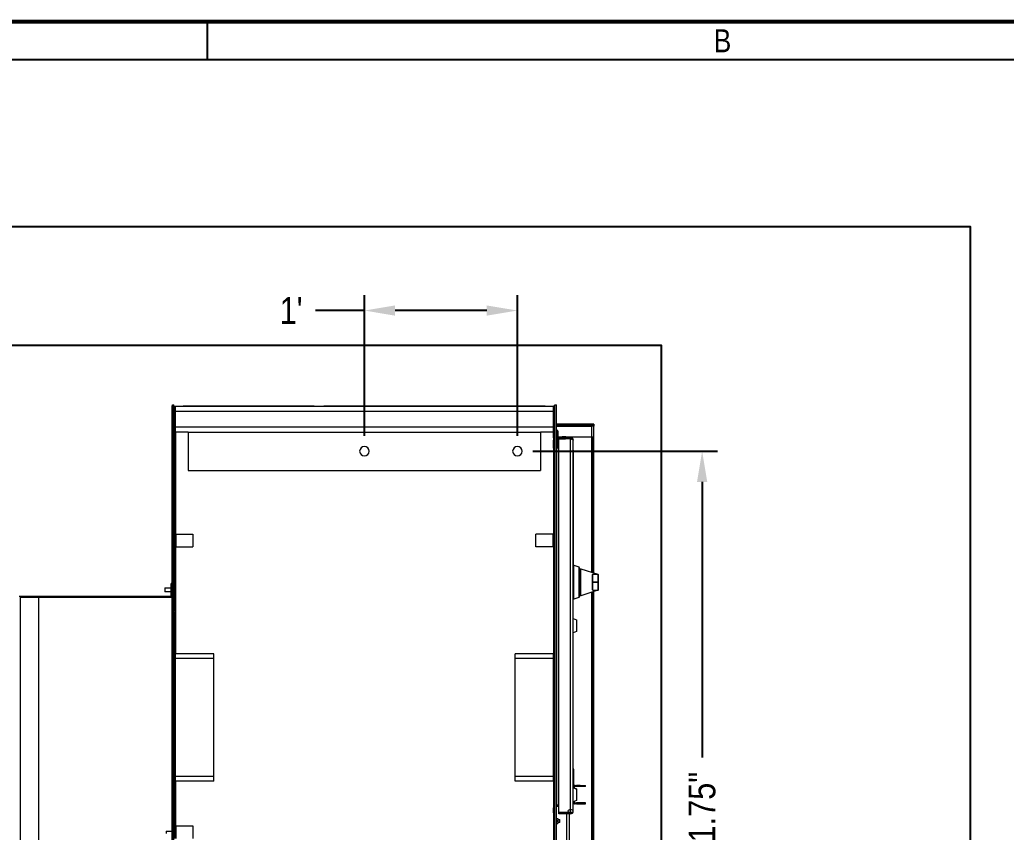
# Model space of a CAD drawing. Extents: x 1.3 to 36.8, y 1.2 to 24.4.
# Drawn here: x 4.393 to 7.617, y 21.764 to 24.418 of the extents above; entities that cross this region are included whole.
import ezdxf

# ---------------------------------------------------------------- set-up
doc = ezdxf.new("R2010")
doc.units = 0
doc.header["$LTSCALE"] = 96
doc.header["$MEASUREMENT"] = 0
doc.linetypes.add('DOT', pattern=[0.25, 0, -0.25])
doc.layers.add('BORDER', color=7, linetype='Continuous')
doc.layers.add('E - Equipment New', color=7, linetype='Continuous')
doc.layers.add('NO PLOT - GRID', color=255, linetype='DOT', plot=False)
doc.layers.add('Non Printing', color=253, linetype='Continuous', plot=False)
doc.styles.add('Borrego', font='ARIALN.TTF')
doc.styles.add('Borrego 16TH', font='ARIALN.TTF', dxfattribs={"height": 0.0875})
doc.dimstyles.new('Borrego', dxfattribs={"dimtxt": 0.075, "dimasz": 0.1, "dimexe": 0.05, "dimexo": 0.05, "dimgap": 0.05, "dimtad": 0, "dimdec": 0, "dimzin": 0, "dimdsep": 46, "dimlunit": 3, "dimtxsty": 'Borrego', "dimcen": 0.05, "dimadec": 1, "dimazin": 0, "dimtfac": 1, "dimtdec": 0, "dimtofl": 0, "dimtmove": 0, "dimatfit": 3, "dimfxl": 1, "dimtolj": 1, "dimtzin": 0, "dimarcsym": 0})

# ---------------------------------------------------------------- blocks, each defined once
blk = doc.blocks.new('*D43')
at = {"layer": 'Defpoints', "color": 0}
for p in [(6.0193, 23.0088), (6.0193, 20.5193), (6.6229, 20.5193)]:
    blk.add_point(p, dxfattribs=at)
at = {"layer": 'E - Equipment New', "color": 0, "lineweight": -2}
for p, q in [((6.0693, 23.0088), (6.6729, 23.0088)), ((6.6229, 22.9088), (6.6229, 22.0085)), ((6.6229, 20.6193), (6.6229, 21.5196)), ((6.0693, 20.5193), (6.6729, 20.5193))]:
    blk.add_line(p, q, dxfattribs=at)
at = {"layer": 'E - Equipment New', "color": 0}
for points in [[(6.6062, 22.9088), (6.6396, 22.9088), (6.6229, 23.0088)], [(6.6062, 20.6193), (6.6396, 20.6193), (6.6229, 20.5193)]]:
    blk.add_solid(points, dxfattribs=at)
at = {"layer": 'E - Equipment New', "color": 0, "lineweight": 9, "insert": (6.6229, 21.7641), "char_height": 0.0875, "attachment_point": 5, "rotation": 90, "style": 'Borrego'}
blk.add_mtext('\\A1;4\'-11.75"', dxfattribs=at)
blk = doc.blocks.new('*D44')
at = {"layer": 'Defpoints', "color": 0}
for p in [(5.5193, 23.4684), (5.5193, 23.0088), (6.0193, 23.0088)]:
    blk.add_point(p, dxfattribs=at)
at = {"layer": 'E - Equipment New', "color": 0, "lineweight": -2}
for p, q in [((5.5193, 23.0588), (5.5193, 23.5184)), ((6.0193, 23.0588), (6.0193, 23.5184)), ((5.5193, 23.4684), (5.3595, 23.4684)), ((5.9193, 23.4684), (5.6193, 23.4684))]:
    blk.add_line(p, q, dxfattribs=at)
at = {"layer": 'E - Equipment New', "color": 0}
for points in [[(5.6193, 23.485), (5.6193, 23.4517), (5.5193, 23.4684)], [(5.9193, 23.485), (5.9193, 23.4517), (6.0193, 23.4684)]]:
    blk.add_solid(points, dxfattribs=at)
at = {"layer": 'E - Equipment New', "color": 0, "lineweight": 9, "insert": (5.2798, 23.4684), "char_height": 0.0875, "attachment_point": 5, "style": 'Borrego'}
blk.add_mtext("\\A1;1'", dxfattribs=at)
blk = doc.blocks.new('Border 24 x 36')
blk.add_line((3.8625, 23.5), (3.8625, 23.625))
at = {"layer": 'BORDER'}
blk.add_line((34.125, 23.5), (0.5, 23.5), dxfattribs=at)
at = {"layer": 'BORDER', "const_width": 0.0125}
blk.add_lwpolyline([(0.375, 0.375), (35.625, 0.375), (35.625, 23.625), (0.375, 23.625)], close=True, dxfattribs=at)
at = {"layer": 'BORDER', "insert": (5.5456, 23.5625), "char_height": 0.075, "width": 0.18967, "attachment_point": 5, "style": 'Borrego 16TH'}
blk.add_mtext('B', dxfattribs=at)

msp = doc.modelspace()

# ---------------------------------------------------------------- linework, layer by layer
msp.add_lwpolyline([(2.29357, 23.35482), (6.48929, 23.35482), (6.48929, 20.17329), (2.29357, 20.17329)], close=True)
at = {"layer": 'E - Equipment New', "color": 254, "linetype": 'Continuous', "lineweight": 15}
for p, q in [((4.89143, 23.15676), (4.89226, 23.15676)), ((4.89143, 20.37134), (4.89143, 23.15676)), ((4.89226, 20.36822), (4.89226, 23.15988)), ((4.89226, 23.15988), (4.89664, 23.15988)), ((4.89664, 20.36822), (4.89664, 23.15988)), ((4.89664, 23.15551), (4.90018, 23.15551)), ((4.90018, 23.15551), (4.90018, 23.13176)), ((4.90018, 23.15551), (4.90456, 23.15551)), ((6.13685, 23.15468), (4.90185, 23.15468)), ((4.90185, 23.13884), (4.90185, 23.15468)), ((4.90456, 23.15551), (4.92487, 23.15551)), ((4.90456, 23.15551), (4.90456, 23.15468)), ((5.35497, 23.15551), (4.92706, 23.15551)), ((6.11018, 23.15551), (6.11018, 23.15468)), ((6.11237, 23.15551), (6.13268, 23.15551)), ((6.11237, 23.15551), (6.11237, 23.15468)), ((6.13268, 23.15551), (6.13706, 23.15551)), ((6.13268, 23.15468), (6.13268, 23.15551)), ((6.13685, 23.13884), (6.13685, 23.15468)), ((6.13831, 23.15551), (6.13706, 23.15551)), ((6.13706, 23.05253), (6.13706, 23.15551)), ((6.13831, 23.15551), (6.14206, 23.15551)), ((6.13831, 22.73801), (6.13831, 23.15551)), ((6.14206, 20.36822), (6.14206, 23.15988)), ((6.14206, 23.15988), (6.14643, 23.15988)), ((6.14643, 20.36822), (6.14643, 23.15988)), ((4.90018, 23.13176), (4.89664, 23.13176)), ((4.90018, 23.13176), (4.90122, 23.13176)), ((4.90018, 23.13176), (4.90018, 22.73801)), ((4.90122, 23.13176), (4.90185, 23.13176)), ((4.90122, 22.73801), (4.90122, 23.13176)), ((6.13685, 23.13884), (4.90185, 23.13884)), ((4.90185, 23.08718), (4.90185, 23.13884)), ((6.13685, 23.08718), (6.13685, 23.13884)), ((6.13685, 23.08718), (4.90185, 23.08718)), ((4.90185, 23.07134), (4.90185, 23.08718)), ((6.13685, 23.07134), (6.13685, 23.08718)), ((6.26859, 23.09738), (6.14643, 23.09738)), ((6.26859, 23.09426), (6.14643, 23.09426)), ((6.14643, 23.09113), (6.26234, 23.09113)), ((6.26234, 23.05572), (6.26234, 23.09113)), ((6.26859, 23.09113), (6.26234, 23.09113)), ((6.26859, 23.09738), (6.26859, 23.09426)), ((6.26859, 22.61134), (6.26859, 23.09113)), ((4.94351, 23.07134), (4.90185, 23.07134)), ((4.90185, 23.07134), (4.90185, 22.73801)), ((6.13685, 23.07134), (6.09518, 23.07134)), ((6.13685, 23.07134), (6.13685, 22.73801)), ((6.13685, 23.05253), (6.13831, 23.05253)), ((6.14747, 23.04863), (6.14747, 23.05277)), ((6.15022, 23.06826), (6.15022, 23.06426)), ((6.15272, 23.06426), (6.15022, 23.06426)), ((6.15022, 23.06426), (6.15022, 23.05291)), ((6.15089, 23.01884), (6.15089, 23.05011)), ((6.15272, 23.06426), (6.15272, 23.07259)), ((6.15272, 23.05291), (6.15272, 23.06426)), ((6.15272, 23.05572), (6.16458, 23.05572)), ((6.15481, 23.05355), (6.19293, 23.05355)), ((6.15481, 23.05355), (6.15481, 23.04918)), ((6.16731, 23.05709), (6.17564, 23.05709)), ((6.17847, 23.05572), (6.26234, 23.05572)), ((6.17938, 23.05355), (6.17938, 23.05572)), ((6.19293, 23.05355), (6.19293, 23.04918)), ((6.26232, 22.61338), (6.26232, 23.05572)), ((6.26234, 23.05572), (6.26547, 23.05572)), ((6.26547, 23.05572), (6.26547, 22.61235)), ((6.13831, 23.04474), (6.13685, 23.04474)), ((6.13706, 23.01884), (6.13706, 23.04474)), ((6.13831, 23.01884), (6.13706, 23.01884)), ((6.13706, 23.01884), (6.13706, 22.73801)), ((6.14643, 23.01884), (6.14706, 23.01884)), ((6.14706, 23.01884), (6.14706, 21.85384)), ((6.15481, 23.01884), (6.14706, 23.01884)), ((6.14747, 23.04863), (6.14747, 23.04452)), ((6.15481, 23.04918), (6.17647, 23.04918)), ((6.19293, 23.04888), (6.15481, 23.04888)), ((6.15481, 21.82905), (6.15481, 23.04888)), ((6.17647, 23.04888), (6.17647, 23.04918)), ((6.19731, 23.04918), (6.17647, 23.04918)), ((6.19293, 21.82905), (6.19293, 23.04888)), ((6.19731, 23.04833), (6.19731, 23.04918)), ((6.20168, 21.83313), (6.20168, 23.0448)), ((6.20272, 23.01188), (6.20168, 23.01188)), ((6.20272, 22.63657), (6.20272, 23.01188)), ((4.89664, 22.73801), (4.89976, 22.73801)), ((4.89976, 22.73801), (4.89976, 22.69634)), ((4.89976, 22.73801), (4.90289, 22.73801)), ((4.90289, 22.73801), (4.90289, 22.69634)), ((4.90289, 22.73801), (4.95914, 22.73801)), ((4.95914, 22.73801), (4.95914, 22.69634)), ((6.13581, 22.73801), (6.07956, 22.73801)), ((6.07956, 22.69634), (6.07956, 22.73801)), ((6.13581, 22.73801), (6.13893, 22.73801)), ((6.13581, 22.69634), (6.13581, 22.73801)), ((6.14206, 22.73801), (6.13893, 22.73801)), ((6.13893, 22.69634), (6.13893, 22.73801)), ((4.89664, 22.69634), (4.89976, 22.69634)), ((4.90289, 22.69634), (4.89976, 22.69634)), ((4.90018, 22.69634), (4.90018, 22.54176)), ((4.90122, 22.48518), (4.90122, 22.69634)), ((4.90185, 22.69634), (4.90185, 22.34738)), ((4.90289, 22.69634), (4.95914, 22.69634)), ((6.13581, 22.69634), (6.07956, 22.69634)), ((6.13893, 22.69634), (6.13581, 22.69634)), ((6.13685, 22.69634), (6.13685, 22.34738)), ((6.13706, 22.69634), (6.13706, 22.44553)), ((6.13831, 20.83176), (6.13831, 22.69634)), ((6.14206, 22.69634), (6.13893, 22.69634)), ((6.20388, 22.63659), (6.22029, 22.63062)), ((6.20388, 22.525), (6.20388, 22.63659)), ((6.22029, 22.63062), (6.22029, 22.53097)), ((6.22137, 22.62907), (6.22137, 22.53251)), ((6.22137, 22.62508), (6.22629, 22.62508)), ((6.22629, 22.62508), (6.28257, 22.6068)), ((6.22629, 22.5365), (6.22629, 22.62508)), ((6.26402, 22.60479), (6.26402, 22.58182)), ((6.26566, 22.58182), (6.26566, 22.60643)), ((6.28206, 22.60643), (6.26566, 22.60643)), ((6.28206, 22.60643), (6.28206, 22.58182)), ((6.28257, 22.6068), (6.28257, 22.60635)), ((6.2837, 22.60479), (6.2837, 22.60524)), ((6.2837, 22.58182), (6.2837, 22.60479)), ((4.89143, 22.57655), (4.88831, 22.57655)), ((4.88831, 22.53801), (4.88831, 22.57655)), ((6.26402, 22.58182), (6.26566, 22.58182)), ((6.26402, 22.58182), (6.26402, 22.57976)), ((6.26402, 22.57976), (6.26566, 22.57976)), ((6.26402, 22.57976), (6.26402, 22.5568)), ((6.26566, 22.57976), (6.26566, 22.58182)), ((6.26566, 22.58182), (6.28206, 22.58182)), ((6.26566, 22.55516), (6.26566, 22.57976)), ((6.28206, 22.57976), (6.26566, 22.57976)), ((6.28206, 22.58182), (6.28206, 22.57976)), ((6.2837, 22.58182), (6.28206, 22.58182)), ((6.28206, 22.57976), (6.28206, 22.55516)), ((6.2837, 22.57976), (6.28206, 22.57976)), ((6.28452, 22.59392), (6.2837, 22.59392)), ((6.2837, 22.57976), (6.2837, 22.58182)), ((6.2837, 22.5568), (6.2837, 22.57976)), ((6.28452, 22.56767), (6.2837, 22.56767)), ((6.28452, 22.56767), (6.28452, 22.59392)), ((4.39143, 22.53488), (4.39456, 22.53488)), ((4.39456, 22.53488), (4.39456, 22.53176)), ((4.39456, 22.53488), (4.88518, 22.53488)), ((4.39456, 22.53488), (4.39456, 20.99322)), ((4.86683, 22.56228), (4.88831, 22.56228)), ((4.86683, 22.56228), (4.86683, 22.54916)), ((4.88831, 22.54916), (4.86683, 22.54916)), ((4.88518, 22.53488), (4.88518, 22.53176)), ((4.88831, 22.53801), (4.89143, 22.53801)), ((4.8896, 22.53359), (4.8896, 21.76815)), ((4.89059, 22.53488), (4.89143, 22.53488)), ((4.90018, 22.54176), (4.89664, 22.54176)), ((4.90018, 22.54176), (4.90018, 22.48801)), ((6.22629, 22.5365), (6.22137, 22.5365)), ((6.28257, 22.55479), (6.22629, 22.5365)), ((6.26232, 21.46468), (6.26232, 22.54821)), ((6.26547, 22.54923), (6.26547, 21.46468)), ((6.26566, 22.55516), (6.28206, 22.55516)), ((6.26859, 21.46468), (6.26859, 22.55025)), ((6.28257, 22.55524), (6.28257, 22.55479)), ((6.2837, 22.55635), (6.2837, 22.5568)), ((4.39456, 22.53176), (4.88518, 22.53176)), ((4.45466, 22.53176), (4.45466, 20.99634)), ((6.22029, 22.53097), (6.20388, 22.525)), ((4.90018, 22.48043), (4.90018, 21.78488)), ((4.90122, 21.78488), (4.90122, 22.47992)), ((6.13956, 22.49322), (6.14206, 22.49322)), ((6.13956, 22.49322), (6.13956, 21.03488)), ((6.13685, 22.44553), (6.13831, 22.44553)), ((6.20168, 22.46241), (6.2121, 22.45755)), ((6.2121, 22.45755), (6.2121, 22.42039)), ((6.13831, 22.43241), (6.13685, 22.43241)), ((6.13706, 22.43241), (6.13706, 21.89501)), ((6.2121, 22.42039), (6.20168, 22.41553)), ((5.02685, 22.34738), (4.90185, 22.34738)), ((4.90185, 22.33155), (4.90185, 22.34738)), ((5.02685, 22.33155), (5.02685, 22.34738)), ((6.13685, 22.34738), (6.01185, 22.34738)), ((6.01185, 22.33155), (6.01185, 22.34738)), ((6.13685, 22.33155), (6.13685, 22.34738)), ((5.02685, 22.33155), (4.90185, 22.33155)), ((4.90185, 21.94655), (4.90185, 22.33155)), ((5.02685, 21.94655), (5.02685, 22.33155)), ((6.13685, 22.33155), (6.01185, 22.33155)), ((6.01185, 21.94655), (6.01185, 22.33155)), ((6.13685, 21.94655), (6.13685, 22.33155)), ((6.20376, 21.97022), (6.20168, 21.97022)), ((6.20376, 21.91536), (6.20376, 21.97022)), ((5.02685, 21.94655), (4.90185, 21.94655)), ((4.90185, 21.93072), (4.90185, 21.94655)), ((5.02685, 21.93072), (4.90185, 21.93072)), ((4.90185, 21.93072), (4.90185, 21.78488)), ((5.02685, 21.93072), (5.02685, 21.94655)), ((6.13685, 21.94655), (6.01185, 21.94655)), ((6.01185, 21.93072), (6.01185, 21.94655)), ((6.13685, 21.93072), (6.01185, 21.93072)), ((6.13685, 21.93072), (6.13685, 21.94655)), ((6.13685, 21.93072), (6.13685, 21.59738)), ((6.13685, 21.89501), (6.13831, 21.89501)), ((6.13685, 21.89491), (6.13831, 21.89491)), ((6.13831, 21.89157), (6.13685, 21.89157)), ((6.20168, 21.91022), (6.2121, 21.90536)), ((6.20496, 21.91057), (6.20496, 21.90869)), ((6.20496, 21.90879), (6.2121, 21.90546)), ((6.20824, 21.91713), (6.21222, 21.91713)), ((6.21222, 21.91385), (6.20824, 21.91385)), ((6.2121, 21.90546), (6.2121, 21.90536)), ((6.2121, 21.90536), (6.2121, 21.88678)), ((6.21222, 21.91713), (6.21222, 21.91385)), ((6.22382, 21.91713), (6.21222, 21.91713)), ((6.22382, 21.91385), (6.21222, 21.91385)), ((6.22382, 21.91385), (6.22382, 21.91713)), ((6.22382, 21.91713), (6.23707, 21.91713)), ((6.23707, 21.91385), (6.22382, 21.91385)), ((6.23707, 21.91385), (6.23707, 21.91713)), ((6.23707, 21.91713), (6.24187, 21.91713)), ((6.24187, 21.91385), (6.23707, 21.91385)), ((6.24187, 21.91385), (6.24187, 21.91713)), ((6.13685, 21.88199), (6.13831, 21.88199)), ((6.13831, 21.87866), (6.13685, 21.87866)), ((6.13706, 21.87866), (6.13706, 21.84384)), ((6.2121, 21.8682), (6.20168, 21.86334)), ((6.20496, 21.86487), (6.20496, 21.86299)), ((6.20824, 21.85971), (6.21222, 21.85971)), ((6.2121, 21.88678), (6.2121, 21.8682)), ((6.21222, 21.85971), (6.21222, 21.85643)), ((6.22382, 21.85971), (6.21222, 21.85971)), ((6.22382, 21.85971), (6.22382, 21.85643)), ((6.23707, 21.85971), (6.22382, 21.85971)), ((6.23707, 21.85643), (6.23707, 21.85971)), ((6.24187, 21.85971), (6.23707, 21.85971)), ((6.24187, 21.85643), (6.24187, 21.85971)), ((6.13685, 21.83697), (6.13706, 21.83697)), ((6.13706, 21.8278), (6.13706, 21.84384)), ((6.13831, 21.84384), (6.13706, 21.84384)), ((6.13706, 21.8278), (6.13831, 21.8278)), ((6.14706, 21.85384), (6.14643, 21.85384)), ((6.15481, 21.85259), (6.14643, 21.85259)), ((6.15481, 21.84822), (6.14643, 21.84822)), ((6.14706, 21.85384), (6.15481, 21.85384)), ((6.15481, 21.82905), (6.19293, 21.82905)), ((6.17647, 21.82876), (6.15481, 21.82876)), ((6.15481, 21.82438), (6.15481, 21.82876)), ((6.19293, 21.82438), (6.15481, 21.82438)), ((6.17647, 21.82876), (6.17647, 21.82905)), ((6.19731, 21.82876), (6.17647, 21.82876)), ((6.17956, 21.82438), (6.17956, 21.70372)), ((6.18831, 21.82438), (6.18831, 21.70372)), ((6.19293, 21.82438), (6.19293, 21.82876)), ((6.19731, 21.82876), (6.19731, 21.8296)), ((6.21222, 21.85643), (6.20824, 21.85643)), ((6.21222, 21.85643), (6.22382, 21.85643)), ((6.22382, 21.85643), (6.23707, 21.85643)), ((6.23707, 21.85643), (6.24187, 21.85643)), ((6.14643, 21.80871), (6.15029, 21.80871)), ((6.14643, 21.80051), (6.15029, 21.80051)), ((6.14643, 21.79231), (6.15029, 21.79231)), ((6.15029, 21.80871), (6.15127, 21.80871)), ((6.15029, 21.79231), (6.15127, 21.79231)), ((6.15127, 21.80871), (6.15127, 21.80461)), ((6.15127, 21.80543), (6.15799, 21.80543)), ((6.15127, 21.80461), (6.15127, 21.79641)), ((6.15127, 21.79641), (6.15127, 21.79231)), ((6.15799, 21.79559), (6.15127, 21.79559)), ((6.15799, 21.79559), (6.15799, 21.80543)), ((4.87175, 21.76815), (4.89143, 21.76815)), ((4.87175, 21.76815), (4.87175, 21.75995)), ((4.89664, 21.78488), (4.89976, 21.78488)), ((4.89976, 21.78488), (4.89976, 21.74322)), ((4.89976, 21.78488), (4.90289, 21.78488)), ((4.90289, 21.78488), (4.90289, 21.74322)), ((4.90289, 21.78488), (4.95914, 21.78488)), ((4.95914, 21.78488), (4.95914, 21.74322))]:
    msp.add_line(p, q, dxfattribs=at)
at = {"layer": 'E - Equipment New', "color": 7, "linetype": 'Continuous', "lineweight": 15}
for p, q in [((4.92487, 23.15468), (4.92487, 23.15551)), ((4.92706, 23.15551), (4.92706, 23.15468)), ((5.35497, 23.15551), (5.38622, 23.15551)), ((6.11018, 23.15551), (5.38622, 23.15551)), ((4.94351, 23.07134), (4.94351, 22.94634)), ((4.94351, 23.07134), (6.09518, 23.07134)), ((6.09518, 23.07134), (6.09518, 22.94634)), ((4.94351, 22.94634), (6.09518, 22.94634))]:
    msp.add_line(p, q, dxfattribs=at)
at = {"layer": 'E - Equipment New', "color": 254, "linetype": 'Continuous', "lineweight": 15, "flags": 128}
for points in [[(6.14643, 23.05528), (6.14716, 23.05413), (6.14747, 23.0528)], [(6.14747, 23.04447), (6.14716, 23.04314), (6.14643, 23.04199)], [(6.15029, 21.80871), (6.15126, 21.80505), (6.15127, 21.80461)], [(6.15127, 21.80461), (6.15061, 21.80129), (6.15029, 21.80051)], [(6.15029, 21.80051), (6.15126, 21.79684), (6.15127, 21.79641)], [(6.15127, 21.79641), (6.15061, 21.79309), (6.15029, 21.79231)]]:
    msp.add_lwpolyline(points, dxfattribs=at)
at = {"layer": 'E - Equipment New', "color": 7, "linetype": 'Continuous', "lineweight": 15, "extrusion": (-3.49148e-15, 3.54402e-16, -1)}
for centre in [(-5.51935, 23.00884), (-6.01935, 23.00884)]:
    msp.add_circle(centre, 0.01562, dxfattribs=at)
at = {"layer": 'E - Equipment New', "color": 7, "linetype": 'Continuous', "lineweight": 15}
for centre, start, end in [((5.35497, 23.1503), 90, 122.85988), ((5.38622, 23.1503), 57.14012, 90)]:
    msp.add_arc(centre, 0.00521, start, end, dxfattribs=at)
at = {"layer": 'E - Equipment New', "color": 254, "linetype": 'Continuous', "lineweight": 15}
for centre, radius, start, end in [((6.46425, 23.09286), 0.19566, 179.58892, 180.50403), ((6.14772, 23.07259), 0.005, 255.02881, 104.97119), ((6.14772, 23.07259), 0.0025, 238.89108, 121.10892), ((6.14772, 23.07259), 0.0025, 270, 121.10892), ((6.14772, 23.07259), 0.0025, 238.89108, 270), ((6.15646, 23.05291), 0.00624, 180, 254.63659), ((6.15646, 23.05291), 0.00374, 180, 243.75175), ((6.19293, 23.0448), 0.00875, 0, 90), ((6.20332, 22.63504), 0.00164, 70, 180), ((6.21973, 22.62907), 0.00164, 0, 70), ((6.26566, 22.60479), 0.00164, 90, 180), ((6.28206, 22.60479), 0.00164, 0, 90), ((6.28206, 22.60524), 0.00164, 0, 72), ((4.88518, 22.53801), 0.00312, 270, 0), ((4.88518, 22.53801), 0.00625, 270, 0), ((6.26566, 22.5568), 0.00164, 180, 270), ((6.28206, 22.5568), 0.00164, 270, 0), ((6.28206, 22.55635), 0.00164, 288, 0), ((6.20332, 22.52654), 0.00164, 180, 290), ((6.21973, 22.53251), 0.00164, 290, 0), ((4.90456, 22.48801), 0.00875, 205.20877, 251.96946), ((4.90456, 22.48801), 0.00437, 180, 231.75338), ((6.20824, 21.91057), 0.00656, 90, 180), ((6.20824, 21.91057), 0.00328, 90, 180), ((6.20824, 21.86299), 0.00656, 180, 270), ((6.20824, 21.86299), 0.00328, 180, 270), ((6.14581, 21.84384), 0.00875, 148.99728, 180), ((6.19293, 21.83313), 0.00875, 270, 0)]:
    msp.add_arc(centre, radius, start, end, dxfattribs=at)
at = {"layer": 'E - Equipment New', "color": 254, "linetype": 'Continuous', "lineweight": 15, "extrusion": (0, 0, -1)}
msp.add_ellipse((6.19293, 23.0448), major_axis=(0.00875, 0), ratio=0.4663282, start_param=4.712389, end_param=6.2831853, dxfattribs=at)
msp.add_ellipse((6.19293, 21.83313), major_axis=(0.00875, 0), ratio=0.4663282, dxfattribs=at)
at = {"layer": 'E - Equipment New', "color": 254, "linetype": 'Continuous', "lineweight": 15}
for points, knots in [([(6.16345, 23.05355), (6.16358, 23.05405), (6.16385, 23.05508), (6.16488, 23.05622), (6.16609, 23.05691), (6.16691, 23.05703), (6.16731, 23.05709)], [0, 0, 0, 0, 0.2727676, 0.5617951, 0.7872369, 1, 1, 1, 1]), ([(6.17564, 23.05709), (6.17615, 23.057), (6.1772, 23.05682), (6.17842, 23.05589), (6.17921, 23.05475), (6.1794, 23.05394), (6.17949, 23.05355)], [0, 0, 0, 0, 0.272761, 0.5617807, 0.7872328, 1, 1, 1, 1]), ([(6.14747, 23.04863), (6.1474, 23.04863), (6.14727, 23.04863), (6.14668, 23.04863), (6.14643, 23.04863)], [0, 0, 0, 0, 0.5777363, 1, 1, 1, 1])]:
    msp.add_open_spline(points, degree=3, knots=knots, dxfattribs=at)
at = {"layer": 'NO PLOT - GRID'}
msp.add_line((1.64392, 21.97462), (35.16892, 21.97462), dxfattribs=at)
at = {"layer": 'Non Printing', "linetype": 'Continuous'}
msp.add_lwpolyline([(1.75055, 19.33961), (7.49933, 19.33961), (7.49933, 23.74204), (1.75055, 23.74204)], close=True, dxfattribs=at)

# ---------------------------------------------------------------- block references
msp.add_blockref('Border 24 x 36', (1.14392, 0.78712))

# ---------------------------------------------------------------- dimensions: what is measured, and where the dimension line sits
at = {"layer": 'E - Equipment New', "lineweight": 9}
dim = msp.add_linear_dim(base=(5.51935, 23.46836), p1=(6.01935, 23.00884), p2=(5.51935, 23.00884), dimstyle='Borrego', override={"dimscale": 1, "dimtxt": 0.0875, "dimlfac": 24.000002, "dimtix": 0, "dimtofl": 0, "dimtmove": 0, "dimatfit": 3}, dxfattribs=at)
dim.commit()
dim.dimension.update_dxf_attribs({"geometry": '*D44', "text_midpoint": (5.27984, 23.46836), "dimtype": 160})
dim = msp.add_linear_dim(base=(6.6229, 20.51926), p1=(6.01935, 23.00884), p2=(6.01935, 20.51926), angle=90, dimstyle='Borrego', override={"dimscale": 1, "dimtxt": 0.0875, "dimdec": 2, "dimlfac": 24.000002, "dimtix": 0, "dimtofl": 0, "dimtmove": 0, "dimatfit": 3}, dxfattribs=at)
dim.commit()
dim.dimension.update_dxf_attribs({"geometry": '*D43', "text_midpoint": (6.6229, 21.76405), "dimtype": 160})

doc.saveas('drawing.dxf')
